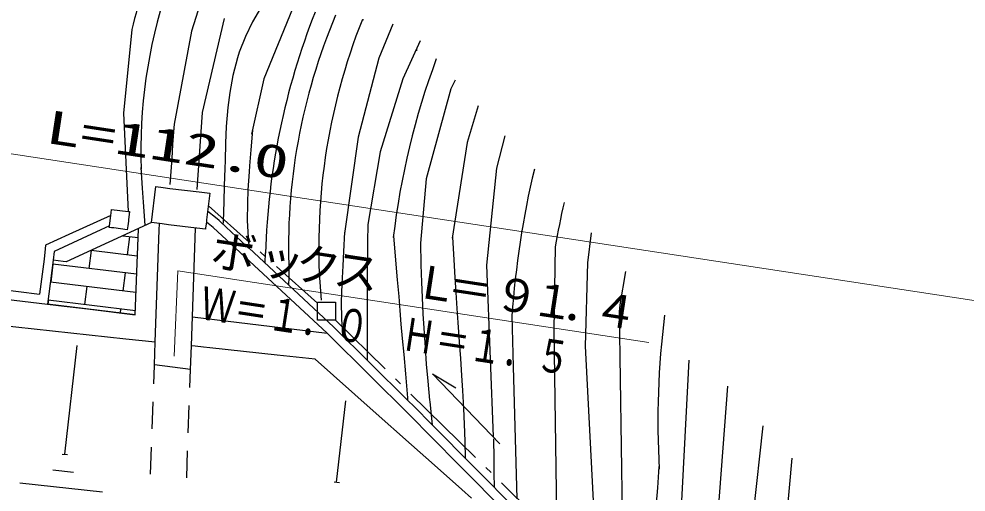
# Model space of a CAD drawing. Units: millimetres, scale not verified. Extents: x 40000 to 680000, y 20000 to 380000.
# Drawn here: x 125822 to 178157, y 318961 to 345121 of the extents above; entities that cross this region are included whole.
import ezdxf
from ezdxf.enums import TextEntityAlignment as Align

# ---------------------------------------------------------------- set-up
doc = ezdxf.new("R2010")
doc.units = ezdxf.units.MM
doc.header["$LTSCALE"] = 1000
for name, color, linetype, lineweight in [('M-BGD', 7, 'Continuous', 25), ('M-BMK-ROW', 30, 'Continuous', 25), ('M-STR-HTXT', 7, 'Continuous', 13)]:
    doc.layers.add(name, color=color, linetype=linetype, lineweight=lineweight)
doc.styles.add('ＭＳ ゴシック', font='')
doc.styles.get('ＭＳ ゴシック').set_extended_font_data('MS Gothic')

msp = doc.modelspace()

# ---------------------------------------------------------------- linework, layer by layer
at = {"layer": 'M-BGD'}
for p, q in [((135992, 346442), (135364, 344446)), ((135992, 346442), (135364, 344446)), ((139301, 345938), (138732, 344954)), ((139301, 345938), (138732, 344954)), ((140936, 345681), (139350, 341817)), ((140936, 345681), (139350, 341817)), ((137167, 345151), (135955, 339955)), ((137167, 345151), (135955, 339955)), ((138732, 344954), (138333, 344151)), ((138732, 344954), (138333, 344151)), ((144798, 345087), (144858, 345077)), ((144798, 345087), (144858, 345077)), ((132055, 344529), (131594, 339906)), ((132055, 344529), (131594, 339906)), ((135364, 344446), (134393, 339300)), ((135364, 344446), (134393, 339300)), ((146483, 344830), (145715, 342944)), ((146483, 344830), (145715, 342944)), ((138333, 344151), (137994, 343278)), ((138333, 344151), (137994, 343278)), ((147999, 343911), (147031, 341813)), ((147999, 343911), (147031, 341813)), ((147799, 343359), (147809, 343449)), ((147799, 343359), (147809, 343449)), ((137894, 342977), (137635, 341984)), ((137894, 342977), (137635, 341984)), ((137994, 343278), (137894, 342977)), ((137994, 343278), (137894, 342977)), ((145715, 342944), (144571, 338590)), ((145715, 342944), (144571, 338590)), ((137635, 341984), (137477, 341061)), ((137635, 341984), (137477, 341061)), ((139350, 341817), (138675, 338748)), ((139350, 341817), (138675, 338748)), ((147031, 341813), (145786, 337780)), ((147031, 341813), (145786, 337780)), ((149689, 341248), (148316, 336272)), ((149689, 341248), (148316, 336272)), ((149858, 341589), (149689, 341248)), ((149858, 341589), (149689, 341248)), ((149918, 341739), (149858, 341589)), ((149918, 341739), (149858, 341589)), ((137477, 341061), (137368, 340219)), ((137477, 341061), (137368, 340219)), ((137368, 340219), (137280, 339176)), ((137368, 340219), (137280, 339176)), ((151195, 340308), (150587, 338292)), ((151195, 340308), (150587, 338292)), ((131594, 339906), (131866, 334472)), ((131594, 339906), (131866, 334472)), ((135955, 339955), (135654, 335683)), ((135955, 339955), (135654, 335683)), ((134393, 339320), (134315, 338177)), ((134393, 339320), (134315, 338177)), ((137280, 339176), (137242, 338253)), ((137280, 339176), (137242, 338253)), ((138735, 338978), (138637, 337875)), ((138735, 338978), (138637, 337875)), ((152662, 338657), (152205, 336871)), ((152662, 338657), (152205, 336871)), ((134315, 338177), (134266, 337395)), ((134315, 338177), (134266, 337395)), ((137242, 338253), (137224, 337271)), ((137242, 338253), (137224, 337271)), ((144571, 338590), (143810, 333254)), ((144571, 338590), (143810, 333254)), ((150587, 338292), (149756, 332996)), ((150587, 338292), (149756, 332996)), ((138637, 337875), (138568, 337003)), ((138637, 337875), (138568, 337003)), ((145786, 337780), (145103, 333748)), ((145786, 337780), (145103, 333748)), ((134266, 337395), (134198, 336442)), ((134266, 337395), (134198, 336442)), ((137224, 337271), (137205, 336870)), ((137224, 337271), (137205, 336870)), ((132563, 336900), (132635, 335767)), ((132563, 336900), (132635, 335767)), ((137205, 336870), (137167, 335887)), ((137205, 336870), (137167, 335887)), ((138549, 336662), (138471, 335679)), ((138549, 336662), (138471, 335679)), ((138568, 337003), (138549, 336662)), ((138568, 337003), (138549, 336662)), ((152205, 336871), (151665, 331506)), ((152205, 336871), (151665, 331506)), ((134198, 336442), (134159, 335961)), ((134198, 336442), (134159, 335961)), ((148316, 336272), (148002, 332722)), ((148316, 336272), (148002, 332722)), ((132635, 335767), (132687, 334995)), ((132635, 335767), (132687, 334995)), ((133141, 333863), (133387, 335849)), ((133141, 333863), (133387, 335849)), ((133387, 335849), (133798, 335800)), ((133387, 335849), (133798, 335800)), ((133798, 335800), (134160, 335750)), ((133798, 335800), (134160, 335750)), ((134160, 335750), (135774, 335553)), ((134160, 335750), (135774, 335553)), ((135774, 335553), (136376, 335484)), ((135774, 335553), (136376, 335484)), ((136376, 335484), (136189, 334010)), ((136376, 335484), (136189, 334010)), ((137167, 335887), (137139, 335035)), ((137167, 335887), (137139, 335035)), ((138471, 335679), (138443, 334937)), ((138471, 335679), (138443, 334937)), ((132687, 334995), (132760, 333983)), ((132687, 334995), (132760, 333983)), ((137139, 335035), (137101, 333902)), ((137139, 335035), (137101, 333902)), ((130914, 334400), (130934, 334590)), ((130914, 334400), (130934, 334590)), ((130934, 334590), (131866, 334472)), ((130934, 334590), (131866, 334472)), ((131866, 334472), (131926, 334472)), ((131866, 334472), (131926, 334472)), ((131926, 334472), (131877, 334011)), ((131926, 334472), (131877, 334011)), ((136680, 334141), (136258, 334471)), ((136680, 334141), (136258, 334471)), ((138443, 334937), (138435, 333985)), ((138443, 334937), (138435, 333985)), ((130894, 334259), (128580, 333202)), ((130894, 334259), (128580, 333202)), ((130825, 333678), (130894, 334259)), ((130825, 333678), (130894, 334259)), ((130894, 334259), (130914, 334400)), ((130894, 334259), (130914, 334400)), ((131867, 333931), (131838, 333680)), ((131867, 333931), (131838, 333680)), ((131877, 334011), (131867, 333931)), ((131877, 334011), (131867, 333931)), ((132760, 333983), (132780, 333692)), ((132760, 333983), (132780, 333692)), ((136189, 334010), (136179, 333890)), ((136189, 334010), (136179, 333890)), ((136880, 333971), (136680, 334141)), ((136880, 333971), (136680, 334141)), ((136880, 333971), (136951, 333911)), ((136880, 333971), (136951, 333911)), ((136951, 333911), (137262, 333621)), ((136951, 333911), (137262, 333621)), ((137101, 333902), (137091, 333781)), ((137101, 333902), (137091, 333781)), ((138435, 333985), (138497, 333032)), ((138435, 333985), (138497, 333032)), ((130354, 333456), (127760, 332267)), ((130354, 333456), (127760, 332267)), ((133141, 333863), (128433, 331697)), ((133141, 333863), (128433, 331697)), ((130825, 333678), (130354, 333456)), ((130825, 333678), (130354, 333456)), ((130815, 333597), (130825, 333678)), ((130815, 333597), (130825, 333678)), ((130936, 333578), (130815, 333597)), ((130936, 333578), (130815, 333597)), ((131066, 333568), (130936, 333578)), ((131066, 333568), (130936, 333578)), ((131808, 333469), (131066, 333568)), ((131808, 333469), (131066, 333568)), ((131838, 333680), (131808, 333469)), ((131838, 333680), (131808, 333469)), ((132249, 328758), (132420, 333501)), ((132249, 328758), (132420, 333501)), ((133733, 333784), (133141, 333863)), ((133733, 333784), (133141, 333863)), ((133355, 327256), (133573, 333453)), ((133355, 327256), (133573, 333453)), ((133573, 333453), (133582, 333794)), ((133573, 333453), (133582, 333794)), ((134084, 333745), (133733, 333784)), ((134084, 333745), (133733, 333784)), ((135638, 333548), (134084, 333745)), ((135638, 333548), (134084, 333745)), ((135351, 327040), (135578, 333547)), ((135351, 327040), (135578, 333547)), ((135578, 333547), (135578, 333557)), ((135578, 333547), (135578, 333557)), ((135648, 333548), (135638, 333548)), ((135648, 333548), (135638, 333548)), ((136130, 333488), (135648, 333548)), ((136130, 333488), (135648, 333548)), ((136139, 333569), (136130, 333488)), ((136139, 333569), (136130, 333488)), ((136179, 333890), (136139, 333569)), ((136179, 333890), (136139, 333569)), ((136560, 333590), (136179, 333890)), ((136560, 333590), (136179, 333890)), ((136560, 333590), (137535, 332689)), ((136560, 333590), (137535, 332689)), ((137262, 333621), (137272, 333611)), ((137262, 333621), (137272, 333611)), ((137272, 333611), (138377, 332581)), ((137272, 333611), (138377, 332581)), ((145102, 333788), (145085, 332766)), ((145102, 333788), (145085, 332766)), ((128580, 333202), (127298, 332607)), ((128580, 333202), (127298, 332607)), ((132401, 333009), (131568, 333118)), ((132401, 333009), (131568, 333118)), ((131929, 333068), (131801, 332076)), ((131929, 333068), (131801, 332076)), ((138497, 333032), (138528, 332581)), ((138497, 333032), (138528, 332581)), ((143820, 333334), (143762, 332271)), ((143820, 333334), (143762, 332271)), ((146518, 333120), (146631, 331776)), ((146518, 333120), (146631, 331776)), ((149776, 333056), (149849, 331803)), ((149776, 333056), (149849, 331803)), ((157436, 333303), (157239, 331628)), ((157436, 333303), (157239, 331628)), ((127269, 332407), (127220, 331835)), ((127269, 332407), (127220, 331835)), ((127288, 332607), (127269, 332407)), ((127288, 332607), (127269, 332407)), ((127298, 332607), (127288, 332607)), ((127298, 332607), (127288, 332607)), ((137535, 332689), (138570, 331719)), ((137535, 332689), (138570, 331719)), ((138377, 332581), (138538, 332441)), ((138377, 332581), (138538, 332441)), ((138538, 332441), (143200, 328099)), ((138538, 332441), (143200, 328099)), ((145085, 332766), (145076, 332204)), ((145085, 332766), (145076, 332204)), ((148002, 332782), (148035, 331529)), ((148002, 332782), (148035, 331529)), ((155452, 332537), (155372, 327905)), ((155452, 332537), (155372, 327905)), ((127220, 331835), (126963, 329910)), ((127220, 331835), (126963, 329910)), ((127220, 331845), (127220, 331835)), ((127220, 331845), (127220, 331835)), ((127220, 331835), (127220, 331825)), ((127220, 331835), (127220, 331825)), ((127760, 332267), (127721, 331776)), ((127760, 332267), (127721, 331776)), ((129815, 332322), (129687, 331319)), ((129815, 332322), (129687, 331319)), ((132363, 332007), (129815, 332322)), ((132363, 332007), (129815, 332322)), ((139431, 332182), (139412, 331631)), ((139431, 332182), (139412, 331631)), ((143762, 332271), (143724, 331469)), ((143762, 332271), (143724, 331469)), ((145076, 332204), (145058, 331181)), ((145076, 332204), (145058, 331181)), ((127721, 331776), (127395, 329349)), ((127721, 331776), (127395, 329349)), ((127701, 331565), (127583, 330573)), ((127701, 331565), (127583, 330573)), ((132325, 331004), (127691, 331565)), ((132325, 331004), (127691, 331565)), ((128273, 331717), (127721, 331776)), ((128273, 331717), (127721, 331776)), ((128433, 331697), (128273, 331717)), ((128433, 331697), (128273, 331717)), ((138570, 331719), (142859, 327738)), ((138570, 331719), (142859, 327738)), ((143724, 331469), (143656, 330466)), ((143724, 331469), (143656, 330466)), ((146631, 331776), (146723, 330694)), ((146631, 331776), (146723, 330694)), ((148035, 331529), (148067, 330566)), ((148035, 331529), (148067, 330566)), ((149849, 331803), (149911, 330831)), ((149849, 331803), (149911, 330831)), ((151665, 331506), (151866, 326303)), ((151665, 331506), (151866, 326303)), ((157239, 331628), (157108, 327026)), ((157239, 331628), (157108, 327026)), ((131683, 331083), (131555, 330080)), ((131683, 331083), (131555, 330080)), ((140737, 330821), (140718, 330410)), ((140737, 330821), (140718, 330410)), ((140737, 331112), (140737, 330821)), ((140737, 331112), (140737, 330821)), ((145058, 331181), (145060, 330249)), ((145058, 331181), (145060, 330249)), ((149911, 330831), (149963, 329989)), ((149911, 330831), (149963, 329989)), ((159346, 331152), (159029, 329306)), ((159346, 331152), (159029, 329306)), ((123363, 330353), (126963, 329910)), ((123363, 330353), (126963, 329910)), ((132287, 329991), (127563, 330573)), ((132287, 329991), (127563, 330573)), ((129569, 330326), (129451, 329333)), ((129569, 330326), (129451, 329333)), ((143656, 330466), (143628, 329474)), ((143656, 330466), (143628, 329474)), ((145060, 330249), (145061, 329587)), ((145060, 330249), (145061, 329587)), ((146723, 330694), (146805, 329781)), ((146723, 330694), (146805, 329781)), ((148067, 330566), (148099, 329714)), ((148067, 330566), (148099, 329714)), ((123303, 329852), (127395, 329349)), ((123303, 329852), (127395, 329349)), ((146805, 329781), (146867, 328999)), ((146805, 329781), (146867, 328999)), ((148099, 329714), (148141, 328822)), ((148099, 329714), (148141, 328822)), ((149963, 329989), (150025, 329106)), ((149963, 329989), (150025, 329106)), ((127395, 329349), (128007, 329280)), ((132249, 328758), (127395, 329349)), ((127395, 329349), (128007, 329280)), ((132249, 328758), (127395, 329349)), ((127455, 329580), (127425, 329349)), ((127455, 329580), (127425, 329349)), ((132259, 328988), (127435, 329580)), ((132259, 328988), (127435, 329580)), ((128007, 329280), (129602, 329083)), ((128007, 329280), (129602, 329083)), ((143628, 329474), (143640, 328531)), ((143628, 329474), (143640, 328531)), ((145061, 329587), (145063, 328605)), ((145061, 329587), (145063, 328605)), ((159029, 329306), (158989, 328935)), ((159029, 329306), (158989, 328935)), ((129602, 329083), (132249, 328758)), ((129602, 329083), (132249, 328758)), ((131437, 329087), (131407, 328856)), ((131437, 329087), (131407, 328856)), ((146867, 328999), (146929, 328238)), ((146867, 328999), (146929, 328238)), ((148141, 328822), (148193, 328020)), ((148141, 328822), (148193, 328020)), ((150025, 329106), (150077, 328334)), ((150025, 329106), (150077, 328334)), ((153064, 328702), (153140, 325895)), ((153064, 328702), (153140, 325895)), ((158989, 328935), (159164, 317345)), ((158989, 328935), (159164, 317345)), ((131731, 327423), (122625, 328396)), ((131731, 327423), (122625, 328396)), ((135408, 328654), (142859, 327738)), ((135408, 328654), (142859, 327738)), ((143640, 328531), (143702, 327609)), ((143640, 328531), (143702, 327609)), ((145063, 328605), (145055, 327752)), ((145063, 328605), (145055, 327752)), ((146929, 328238), (147001, 327456)), ((146929, 328238), (147001, 327456)), ((150077, 328334), (150150, 327272)), ((150077, 328334), (150150, 327272)), ((142859, 327738), (145271, 325346)), ((142859, 327738), (145271, 325346)), ((143210, 328089), (147299, 324047)), ((143210, 328089), (147299, 324047)), ((145055, 327752), (145057, 326700)), ((145055, 327752), (145057, 326700)), ((148193, 328020), (148265, 326957)), ((148193, 328020), (148265, 326957)), ((155372, 327905), (155536, 316816)), ((155372, 327905), (155536, 316816)), ((133355, 327256), (131731, 327423)), ((133355, 327256), (131731, 327423)), ((133308, 325993), (133355, 327256)), ((133308, 325993), (133355, 327256)), ((147001, 327456), (147083, 326563)), ((147001, 327456), (147083, 326563)), ((150150, 327272), (150212, 326350)), ((150150, 327272), (150212, 326350)), ((128355, 321049), (129034, 327066)), ((128355, 321049), (129034, 327066)), ((135304, 325746), (135351, 327040)), ((135304, 325746), (135351, 327040)), ((135552, 327020), (135351, 327040)), ((135552, 327020), (135351, 327040)), ((136023, 326971), (135552, 327020)), ((136023, 326971), (135552, 327020)), ((136364, 326932), (136023, 326971)), ((136364, 326932), (136023, 326971)), ((140085, 326539), (136364, 326932)), ((140085, 326539), (136364, 326932)), ((145057, 326700), (145058, 326258)), ((145057, 326700), (145058, 326258)), ((148265, 326957), (148327, 326025)), ((148265, 326957), (148327, 326025)), ((157108, 327026), (157589, 317763)), ((157108, 327026), (157589, 317763)), ((142191, 326312), (140085, 326539)), ((142191, 326312), (140085, 326539)), ((142191, 326312), (145395, 323452)), ((142191, 326312), (145395, 323452)), ((147083, 326563), (147176, 325491)), ((147083, 326563), (147176, 325491)), ((150212, 326350), (150274, 325397)), ((150212, 326350), (150274, 325397)), ((151866, 326303), (152026, 322032)), ((151866, 326303), (152026, 322032)), ((162845, 326256), (161900, 308437)), ((162845, 326256), (161900, 308437)), ((133272, 324950), (133308, 325963)), ((133272, 324950), (133308, 325963)), ((135304, 325746), (133308, 325993)), ((133308, 325963), (133308, 325993)), ((135304, 325746), (133308, 325993)), ((133308, 325963), (133308, 325993)), ((135268, 324744), (135304, 325746)), ((135268, 324744), (135304, 325746)), ((148327, 326025), (148410, 325092)), ((148327, 326025), (148410, 325092)), ((153140, 325895), (153326, 318596)), ((153140, 325895), (153326, 318596)), ((145271, 325346), (147311, 323315)), ((145271, 325346), (147311, 323315)), ((147176, 325491), (147289, 324168)), ((147176, 325491), (147289, 324168)), ((148410, 325092), (148512, 324040)), ((148410, 325092), (148512, 324040)), ((148669, 325504), (149954, 324725)), ((148669, 325504), (152387, 321622)), ((148669, 325504), (149954, 324725)), ((148669, 325504), (152387, 321622)), ((150274, 325397), (150326, 324575)), ((150274, 325397), (150326, 324575)), ((150326, 324575), (150378, 323573)), ((150326, 324575), (150378, 323573)), ((164984, 324817), (163510, 305854)), ((164984, 324817), (163510, 305854)), ((143378, 319507), (143880, 324000)), ((143378, 319507), (143880, 324000)), ((147289, 324168), (147289, 324057)), ((147289, 324168), (147289, 324057)), ((147299, 324047), (147671, 323677)), ((147299, 324047), (147671, 323677)), ((148512, 324040), (148522, 323960)), ((148512, 324040), (148522, 323960)), ((148522, 323960), (148625, 323037)), ((148522, 323960), (148625, 323037)), ((133184, 322451), (133237, 323951)), ((133184, 322451), (133237, 323951)), ((135180, 322245), (135233, 323744)), ((135180, 322245), (135233, 323744)), ((145395, 323452), (147515, 321571)), ((145395, 323452), (147515, 321571)), ((148615, 322717), (147671, 323667)), ((148615, 322717), (147671, 323667)), ((150378, 323573), (150420, 322720)), ((150378, 323573), (150420, 322720)), ((147361, 323265), (147311, 323315)), ((147361, 323265), (147311, 323315)), ((148667, 321945), (147361, 323265)), ((148667, 321945), (147361, 323265)), ((148625, 323037), (148655, 322677)), ((148625, 323037), (148655, 322677)), ((153348, 317944), (148615, 322717)), ((153348, 317944), (148615, 322717)), ((150420, 322720), (150452, 321768)), ((150420, 322720), (150452, 321768)), ((166934, 322625), (165498, 309588)), ((166934, 322625), (165498, 309588)), ((150134, 320474), (148667, 321945)), ((150134, 320474), (148667, 321945)), ((152036, 321902), (152058, 320819)), ((152036, 321902), (152058, 320819)), ((133096, 319953), (133149, 321452)), ((133096, 319953), (133149, 321452)), ((147515, 321571), (148780, 320441)), ((147515, 321571), (148780, 320441)), ((150452, 321768), (150484, 320836)), ((150452, 321768), (150484, 320836)), ((128215, 321059), (128496, 321029)), ((128215, 321059), (128496, 321029)), ((135091, 319747), (135144, 321246)), ((135091, 319747), (135144, 321246)), ((152058, 320819), (152070, 320027)), ((152058, 320819), (152070, 320027)), ((168532, 320834), (167699, 311838)), ((168532, 320834), (167699, 311838)), ((148780, 320441), (150287, 319101)), ((148780, 320441), (150287, 319101)), ((153369, 317212), (150134, 320474)), ((153369, 317212), (150134, 320474)), ((161183, 320367), (161106, 319204)), ((161183, 320367), (161106, 319204)), ((127686, 320196), (128829, 320068)), ((127686, 320196), (128829, 320068)), ((152070, 320027), (152082, 319215)), ((152070, 320027), (152082, 319215)), ((125872, 319480), (130435, 318968)), ((125872, 319480), (130435, 318968)), ((143238, 319527), (143529, 319497)), ((143238, 319527), (143529, 319497)), ((150287, 319101), (150820, 318631)), ((150287, 319101), (150820, 318631)), ((161106, 319204), (161037, 318341)), ((161106, 319204), (161037, 318341))]:
    msp.add_line(p, q, dxfattribs=at)
for centre, radius, start, end in [((158759, 338089), 27472, 161.1626, 166.4416), ((158759, 338089), 27472, 161.1626, 166.4416), ((161327, 337773), 28776, 161.7855, 181.9213), ((161327, 337773), 28776, 161.7855, 181.9213), ((179108, 330953), 39684, 158.5024, 178.2481), ((179108, 330953), 39684, 158.5024, 178.2481), ((173721, 332466), 33007, 157.0801, 182.3678), ((173721, 332466), 33007, 157.0801, 182.3678), ((176337, 332521), 33949, 158.2697, 184.9804), ((176337, 332521), 33949, 158.2697, 184.9804), ((188338, 328185), 42111, 159.5382, 173.3901), ((188338, 328185), 42111, 159.5382, 173.3901), ((202481, 325328), 49530, 166.5843, 176.0981), ((202481, 325328), 49530, 166.5843, 176.0981), ((214370, 321874), 59877, 167.36425, 169.75015), ((214370, 321874), 59877, 167.36425, 169.75015), ((208392, 322834), 47264, 172.8276, 183.1576), ((208392, 322834), 47264, 172.8276, 183.1576)]:
    msp.add_arc(centre, radius, start, end, dxfattribs=at)
at = {"layer": 'M-BMK-ROW'}
for p, q in [((136287, 334792), (138555, 332768)), ((136287, 334792), (138555, 332768)), ((139152, 332235), (139450, 331968)), ((139152, 332235), (139450, 331968)), ((140047, 331436), (142314, 329411)), ((140047, 331436), (142314, 329411)), ((142314, 329461), (143317, 329463)), ((142314, 329461), (143317, 329463)), ((142316, 328458), (142314, 329461)), ((142316, 328458), (142314, 329461)), ((143317, 329463), (143319, 328460)), ((143317, 329463), (143319, 328460)), ((143319, 328460), (142316, 328458)), ((143319, 328460), (142316, 328458)), ((143319, 328460), (146054, 325778)), ((143319, 328460), (146054, 325778)), ((146625, 325218), (146911, 324938)), ((146625, 325218), (146911, 324938)), ((147482, 324378), (151052, 320877)), ((147482, 324378), (151052, 320877)), ((151623, 320317), (151909, 320037)), ((151623, 320317), (151909, 320037)), ((152480, 319477), (155215, 316795)), ((152480, 319477), (155215, 316795))]:
    msp.add_line(p, q, dxfattribs=at)
at = {"layer": 'M-STR-HTXT'}
for p, q in [((80169, 344569), (186312, 328372)), ((80169, 344569), (186312, 328372)), ((134600, 331199), (134390, 326476)), ((134600, 331199), (134390, 326476)), ((134600, 331199), (160637, 327224)), ((134600, 331199), (160637, 327224))]:
    msp.add_line(p, q, dxfattribs=at)

# ---------------------------------------------------------------- texts
at = {"layer": 'M-STR-HTXT', "style": 'ＭＳ ゴシック'}
for s, width, p in [('L=112.0', 1.55, (127133, 337738)), ('L=112.0', 1.55, (127133, 337738)), ('Ｗ＝１．０\u3000Ｈ＝１．５', 0.75, (135670, 327993)), ('Ｗ＝１．０\u3000Ｈ＝１．５', 0.75, (135670, 327993))]:
    msp.add_text(s, height=1833, rotation=351.324, dxfattribs=dict(at, width=width)).set_placement(p, align=Align.BOTTOM_LEFT)
for s, p in [('ボ', (136245, 330942)), ('ボ', (136245, 330942)), ('ク', (140899, 330230)), ('ク', (140899, 330230)), ('ッ', (138893, 330537)), ('ッ', (138893, 330537)), ('ス', (143035, 329904)), ('ス', (143035, 329904)), ('Ｌ', (147448, 329231)), ('Ｌ', (147448, 329231)), ('９', (151861, 328559)), ('９', (151861, 328559)), ('＝', (149304, 328954)), ('＝', (149304, 328954)), ('１', (153907, 328252)), ('１', (153907, 328252)), ('４', (157348, 327728)), ('４', (157348, 327728)), ('．', (155673, 327975)), ('．', (155673, 327975))]:
    msp.add_text(s, height=1833, rotation=351.324, dxfattribs=at).set_placement(p, align=Align.BOTTOM_LEFT)

doc.saveas('drawing.dxf')
